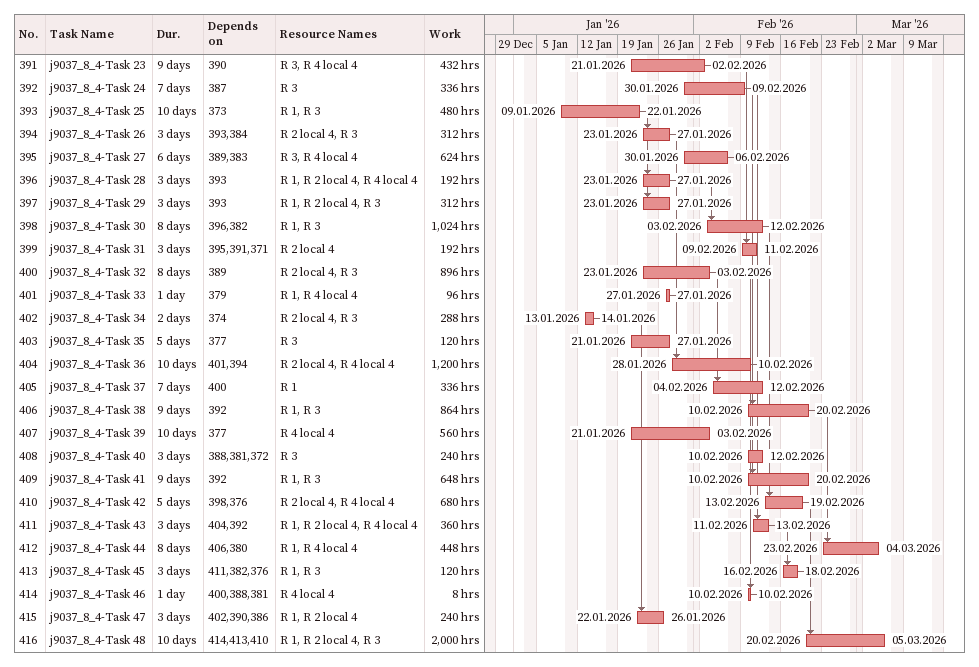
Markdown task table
| ID | Task | Duration | Start | Finish | Predecessors | Resources | Work (h) |
|---|---|---|---|---|---|---|---|
| 391 | j9037_8_4-Task 23 | 9d | 2026-01-21 | 2026-02-02 | 390 | R 3, R 4 local 4 | 432 |
| 392 | j9037_8_4-Task 24 | 7d | 2026-01-30 | 2026-02-09 | 387 | R 3 | 336 |
| 393 | j9037_8_4-Task 25 | 10d | 2026-01-09 | 2026-01-22 | 373 | R 1, R 3 | 480 |
| 394 | j9037_8_4-Task 26 | 3d | 2026-01-23 | 2026-01-27 | 393, 384 | R 2 local 4, R 3 | 312 |
| 395 | j9037_8_4-Task 27 | 6d | 2026-01-30 | 2026-02-06 | 389, 383 | R 3, R 4 local 4 | 624 |
| 396 | j9037_8_4-Task 28 | 3d | 2026-01-23 | 2026-01-27 | 393 | R 1, R 2 local 4, R 4 local 4 | 192 |
| 397 | j9037_8_4-Task 29 | 3d | 2026-01-23 | 2026-01-27 | 393 | R 1, R 2 local 4, R 3 | 312 |
| 398 | j9037_8_4-Task 30 | 8d | 2026-02-03 | 2026-02-12 | 396, 382 | R 1, R 3 | 1024 |
| 399 | j9037_8_4-Task 31 | 3d | 2026-02-09 | 2026-02-11 | 395, 391, 371 | R 2 local 4 | 192 |
| 400 | j9037_8_4-Task 32 | 8d | 2026-01-23 | 2026-02-03 | 389 | R 2 local 4, R 3 | 896 |
| 401 | j9037_8_4-Task 33 | 1d | 2026-01-27 | 2026-01-27 | 379 | R 1, R 4 local 4 | 96 |
| 402 | j9037_8_4-Task 34 | 2d | 2026-01-13 | 2026-01-14 | 374 | R 2 local 4, R 3 | 288 |
| 403 | j9037_8_4-Task 35 | 5d | 2026-01-21 | 2026-01-27 | 377 | R 3 | 120 |
| 404 | j9037_8_4-Task 36 | 10d | 2026-01-28 | 2026-02-10 | 401, 394 | R 2 local 4, R 4 local 4 | 1200 |
| 405 | j9037_8_4-Task 37 | 7d | 2026-02-04 | 2026-02-12 | 400 | R 1 | 336 |
| 406 | j9037_8_4-Task 38 | 9d | 2026-02-10 | 2026-02-20 | 392 | R 1, R 3 | 864 |
| 407 | j9037_8_4-Task 39 | 10d | 2026-01-21 | 2026-02-03 | 377 | R 4 local 4 | 560 |
| 408 | j9037_8_4-Task 40 | 3d | 2026-02-10 | 2026-02-12 | 388, 381, 372 | R 3 | 240 |
| 409 | j9037_8_4-Task 41 | 9d | 2026-02-10 | 2026-02-20 | 392 | R 1, R 3 | 648 |
| 410 | j9037_8_4-Task 42 | 5d | 2026-02-13 | 2026-02-19 | 398, 376 | R 2 local 4, R 4 local 4 | 680 |
| 411 | j9037_8_4-Task 43 | 3d | 2026-02-11 | 2026-02-13 | 404, 392 | R 1, R 2 local 4, R 4 local 4 | 360 |
| 412 | j9037_8_4-Task 44 | 8d | 2026-02-23 | 2026-03-04 | 406, 380 | R 1, R 4 local 4 | 448 |
| 413 | j9037_8_4-Task 45 | 3d | 2026-02-16 | 2026-02-18 | 411, 382, 376 | R 1, R 3 | 120 |
| 414 | j9037_8_4-Task 46 | 1d | 2026-02-10 | 2026-02-10 | 400, 388, 381 | R 4 local 4 | 8 |
| 415 | j9037_8_4-Task 47 | 3d | 2026-01-22 | 2026-01-26 | 402, 390, 386 | R 1, R 2 local 4 | 240 |
| 416 | j9037_8_4-Task 48 | 10d | 2026-02-20 | 2026-03-05 | 414, 413, 410 | R 1, R 2 local 4, R 3 | 2000 |
